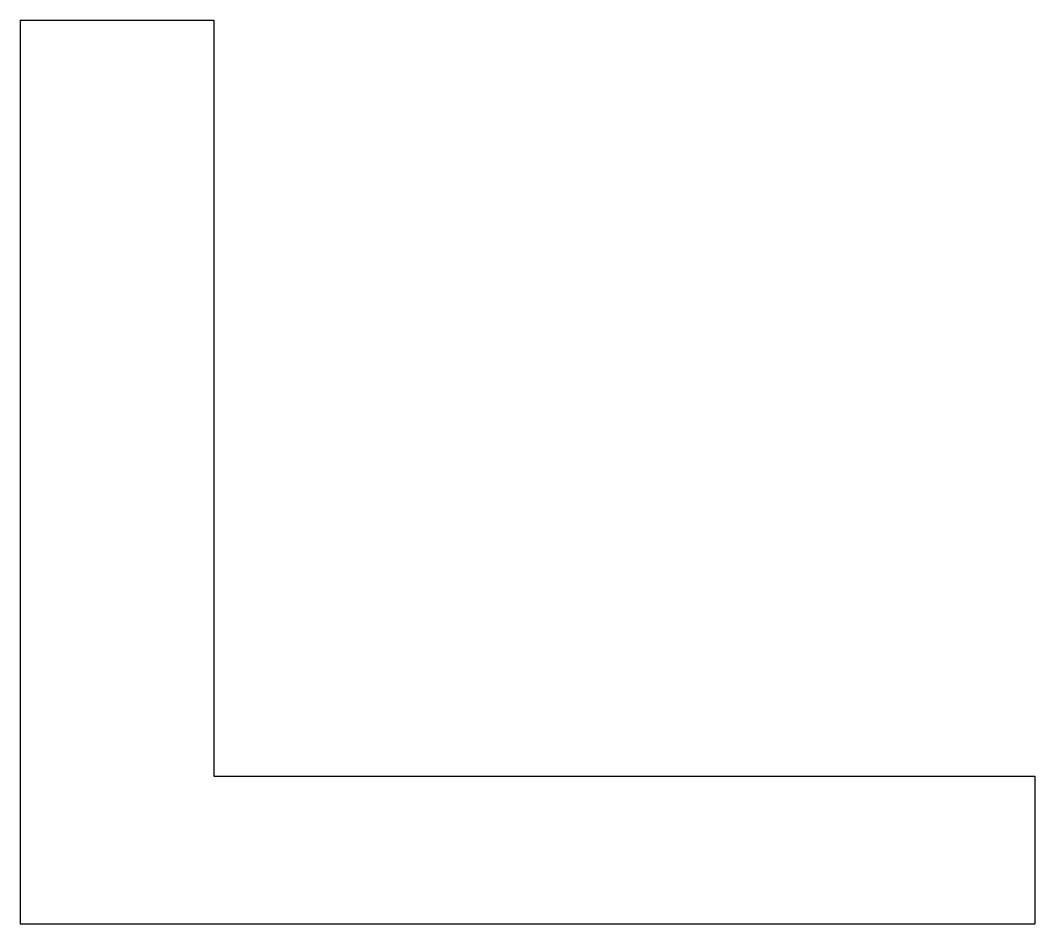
# Model space of a CAD drawing. Header units: millimetres. Extents: x 0 to 11, y 0 to 9.8.
import ezdxf

# ---------------------------------------------------------------- set-up
doc = ezdxf.new("R2010")
doc.units = ezdxf.units.MM

msp = doc.modelspace()

# ---------------------------------------------------------------- linework, layer by layer
for p, q in [((0, 9.8, 1), (2.1, 9.8, 1)), ((0, 9.8, 1), (0, 0, 1)), ((2.1, 9.8, 1), (2.1, 1.6, 1)), ((2.1, 1.6, 1), (11, 1.6, 1)), ((11, 1.6, 1), (11, 0, 1)), ((0, 0, 1), (11, 0, 1))]:
    msp.add_line(p, q)

doc.saveas('drawing.dxf')
